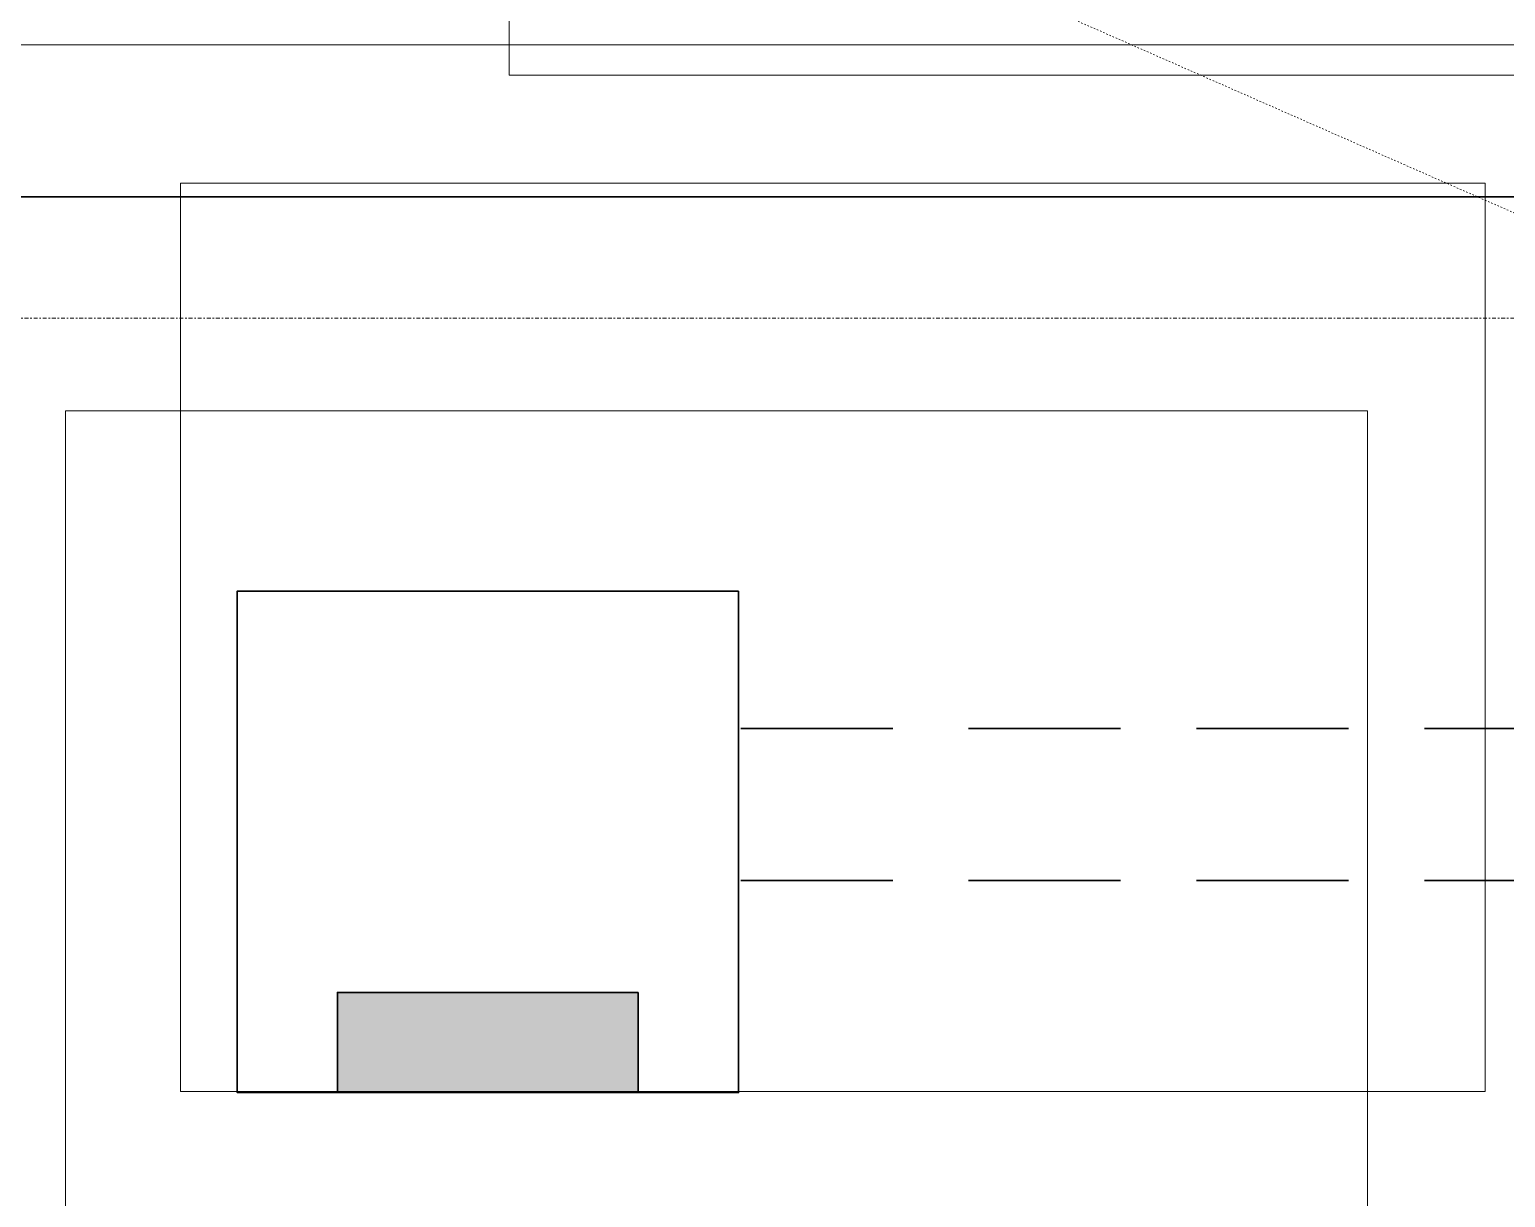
# Model space of a CAD drawing. Extents: x -1439 to 23780, y -1362 to 4476.
# Drawn here: x 20590.4 to 20687.6, y 2727.1 to 2804 of the extents above; entities that cross this region are included whole.
import ezdxf

# ---------------------------------------------------------------- set-up
doc = ezdxf.new("R2010")
doc.units = 0
doc.header["$MEASUREMENT"] = 0
for name, pattern in [('Audi$0$DASHDOT2', [0.5, 0.25, -0.125, 0, -0.125]), ('Audi$0$DOT2', [0.125, 0, -0.125]), ('HIDDEN', [0.375, 0.25, -0.125])]:
    doc.linetypes.add(name, pattern=pattern)
doc.layers.get('0').update_dxf_attribs({"color": 9, "lineweight": 9})
for name, color, linetype, lineweight in [('Audi$0$05', 8, 'Continuous', 9), ('Audi$0$06D', 8, 'Continuous', 9), ('Audi$0$14', 8, 'Continuous', 9), ('Audi$0$20', 8, 'Audi$0$DOT2', 9), ('Audi$0$24', 8, 'Audi$0$DASHDOT2', 9), ('Audi$0$35', 8, 'Continuous', 9), ('E-DÖŞEME (ŞAP İÇİ) PRİZ KUTUSU', 7, 'Continuous', 30), ('E-KABLO', 7, 'Continuous', 30)]:
    doc.layers.add(name, color=color, linetype=linetype, lineweight=lineweight)

# ---------------------------------------------------------------- blocks, each defined once
blk = doc.blocks.new('Audi$0$p-ma-audi')
for p, q in [((-7.572, 155.191), (-7.572, 199.995)), ((-85.702, 155.191), (-7.572, 155.191))]:
    blk.add_line(p, q)
at = {"flags": 128}
blk.add_lwpolyline([(-7.572, 199.995), (-7.572, 214.964), (-93.45, 214.964), (-93.45, 155.191), (-85.702, 155.191)], dxfattribs=at)
for points in [[(-85.702, 199.995), (-85.702, -0.005), (-0.002, -0.005), (-0.002, 199.995), (-85.702, 199.995)], [(-85.702, 199.995), (-85.702, -0.005), (-0.002, -0.005), (-0.002, 199.995)]]:
    blk.add_lwpolyline(points, close=True, dxfattribs=at)
blk = doc.blocks.new('Audi$0$P-AKS_AUDI')
at = {"layer": 'Audi$0$24'}
blk.add_lwpolyline([(-3840, 0), (360, 0)], dxfattribs=at)
blk = doc.blocks.new('Audi$0$fsdfsfsfsfd')
at = {"layer": 'Audi$0$06D', "elevation": 0}
blk.add_lwpolyline([(52591.75, -74474.977), (52589.75, -74474.977), (52589.75, -74595.977), (52591.75, -74595.977)], dxfattribs=at)
at = {"layer": 'Audi$0$20', "elevation": 0}
blk.add_lwpolyline([(52607.49, -74590.872), (52562.943, -74489.432)], dxfattribs=at)
blk = doc.blocks.new('Audi$0$ÇATI KATI PLANI')
at = {"layer": 'Audi$0$14'}
blk.add_lwpolyline([(20368, 2819.3), (20368, 2803), (20370, 2803), (20415.5, 2803), (20415.5, 2743), (20499.5, 2743), (20499.5, 2803), (20620, 2803), (20622, 2803), (20622, 2819.3)], dxfattribs=at)
at = {"xscale": -1, "rotation": 270}
blk.add_blockref('Audi$0$fsdfsfsfsfd', (95217.977, -49788.75), dxfattribs=at)
at = {"layer": 'Audi$0$24'}
blk.add_blockref('Audi$0$P-AKS_AUDI', (22557.5, 2785), dxfattribs=at)
blk = doc.blocks.new('10_DÖŞEME (ŞAP İÇİ) PRİZ KUTUSU')
at = {"layer": 'E-DÖŞEME (ŞAP İÇİ) PRİZ KUTUSU'}
blk.add_hatch(color=5, dxfattribs=at).paths.add_polyline_path([(0.7344, 0.216), (0.7344, 0.7056), (-0.7344, 0.7056), (-0.7344, 0.216)])
at = {"layer": 'E-DÖŞEME (ŞAP İÇİ) PRİZ KUTUSU', "color": 5}
for points in [[(1.224, 2.664), (1.224, 0.216), (-1.224, 0.216), (-1.224, 2.664)], [(0.7344, 0.7056), (0.7344, 0.216), (-0.7344, 0.216), (-0.7344, 0.7056)]]:
    blk.add_lwpolyline(points, close=True, dxfattribs=at)

msp = doc.modelspace()

# ---------------------------------------------------------------- linework, layer by layer
at = {"layer": 'Audi$0$35'}
msp.add_lwpolyline([(19799.5, 2371), (21815.5, 2371), (21815.5, 2447), (21889.5, 2447), (21889.5, 2553), (21865.5, 2553), (21865.5, 2743), (21815.5, 2743), (21815.5, 2803), (20189.5, 2802.999)], dxfattribs=at)
at = {"layer": 'E-KABLO', "color": 6, "ltscale": 40}
msp.add_line((21805.5, 2793), (20171.5, 2793), dxfattribs=at)
at = {"layer": 'E-KABLO', "color": 6, "linetype": 'HIDDEN', "ltscale": 40}
msp.add_line((20637.243, 2758.003), (21006.081, 2758.003), dxfattribs=at)
at = {"layer": 'E-KABLO', "color": 4, "linetype": 'HIDDEN', "ltscale": 40}
msp.add_line((20637.243, 2748.003), (21006.081, 2748.003), dxfattribs=at)

# ---------------------------------------------------------------- block references
msp.add_blockref('Audi$0$ÇATI KATI PLANI', (0, 0))
at = {"layer": 'Audi$0$05', "color": 7, "xscale": -1}
msp.add_blockref('Audi$0$p-ma-audi', (20592.795, 2578.918), dxfattribs=at)
at = {"layer": 'E-DÖŞEME (ŞAP İÇİ) PRİZ KUTUSU', "xscale": 13.48039215686274, "yscale": 13.48039215686274, "zscale": 13.48039215686274}
msp.add_blockref('10_DÖŞEME (ŞAP İÇİ) PRİZ KUTUSU', (20620.595, 2731.13), dxfattribs=at)

doc.saveas('drawing.dxf')
